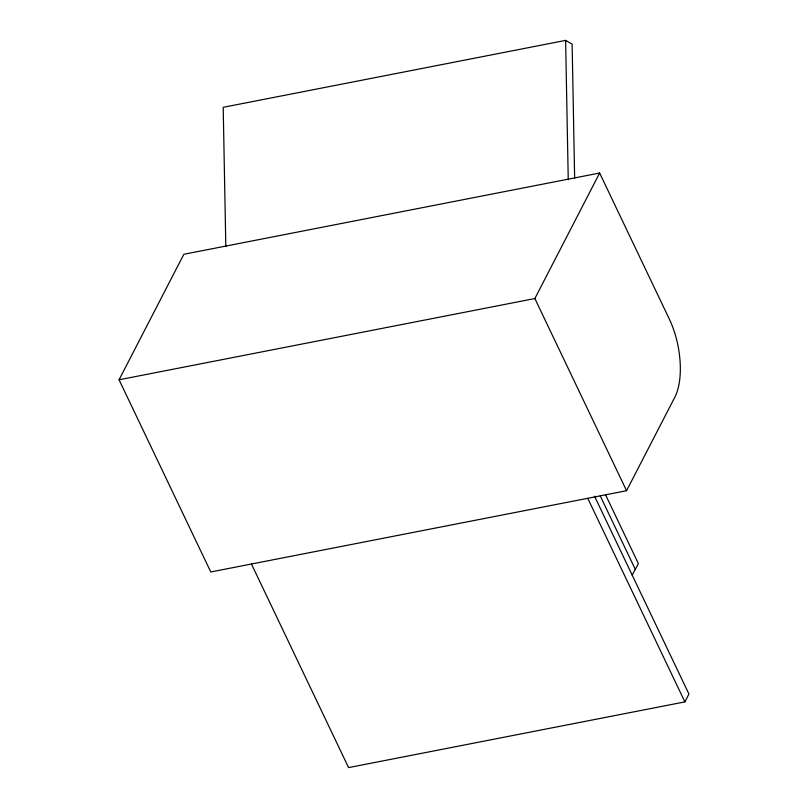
<?xml version="1.0" encoding="UTF-8"?>
<svg xmlns="http://www.w3.org/2000/svg" width="808" height="808" viewBox="0 0 808 808"><rect width="100%" height="100%" fill="white"/><g stroke="black" fill="none" stroke-linecap="round" stroke-linejoin="round"><path stroke-width="1.21" d="M119.069 379.78L183.84 254.278L599.637 173.033L669.327 319.099A56.974 25.725 78.9 0 1 674.821 397.223L626.564 490.719L210.767 571.963L119.069 379.78L534.866 298.536L599.637 173.033M632.22 575.185L635.26 569.297M251.5 564.135L348.571 767.6L684.881 701.889L688.931 694.042L594.526 496.183M574.65 178.457L572.125 44.117L565.62 40.4L223.2 107.312L225.826 246.672M534.866 298.536L626.564 490.719M605.465 494.617L638.37 563.57L635.33 569.458L600.263 495.94M587.81 498.425L684.881 701.889M565.62 40.4L568.246 179.76"/></g></svg>
